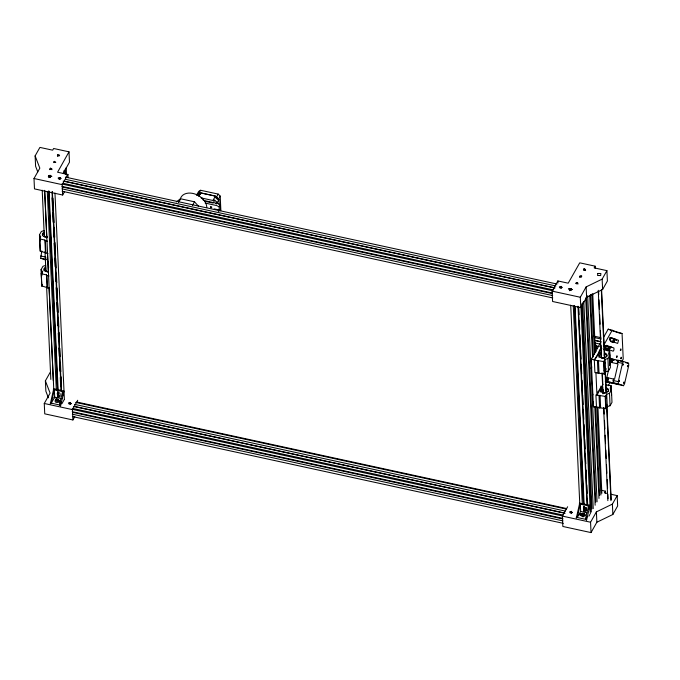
<?xml version="1.0" encoding="UTF-8"?>
<svg xmlns="http://www.w3.org/2000/svg" width="680" height="680" viewBox="0 0 680 680"><rect width="100%" height="100%" fill="white"/><g stroke="black" fill="none" stroke-linecap="round" stroke-linejoin="round"><path stroke-width="1.02" d="M595.909 348.475L595.782 347.183M596.062 348.508L595.731 347.046M595.841 348.559L595.722 347.352M595.994 348.594L595.535 347.055L594.685 347.667M595.357 352.249L595.833 350.999L595.535 352.589M604.095 362.338L603.704 363.511M604.443 369.75L604.18 370.804M58.438 399.899C56.499 398.446 54.358 401.327 57.392 401.098A1.181 0.765 -2.6 0 0 57.766 400.996C59.262 398.301 60.044 403.053 57.086 402.458C54.672 402.721 54.587 400.248 56.142 399.279M57.715 392.53L57.91 392.003M596.377 348.33L595.722 345.678M596.521 348.355L596.096 345.78L594.711 346.647M607.265 378.462L607.385 379.27M610.546 389.946L610.997 388.764L610.971 389.954M592.866 394.459C592.79 392.632 591.795 396.703 592.748 395.072M596.029 347.888L595.45 343.451A6.341 1.819 -77.7 0 0 594.906 343.349L594.694 343.442M596.666 348.611L596.606 346.001L595.825 345.21A4.769 1.369 -77.7 0 0 595.178 345.754L594.677 346.596M611.031 362.075L611.567 361.25M583.687 506.855L583.873 506.328M610.733 347.76L611.065 346.673M611.583 362.125L612 361.241L612.06 362.117M594.668 349.988L595.068 348.874M57.52 156.374L57.672 155.669L59.568 155.788M607.852 378.42L607.852 379.363L608.26 378.743M606.033 405.05C606.016 407.371 607.291 402.832 605.565 404.949M50.303 403.877L53.754 388.807L63.988 391.034L60.554 406.104M59.5 404.957L62.569 391.561L62.764 395.777M45.823 260.058L40.723 258.238L41.786 250.903M608.693 369.385L606.823 377.57L614.533 379.253L618.043 363.902L610.334 362.227L609.637 365.313M607.631 381.531L607.861 377.8L608.039 381.675L605.574 381.08M611.711 360.978L611.371 362.449L613.156 359.278L611.711 360.978L609.654 360.527M576.274 518.202L579.717 503.132L589.968 505.359L586.525 520.429M613.164 380.502L613.505 379.024L613.674 382.899L613.266 382.755L613.164 380.502L618.29 381.616L618.392 383.868L623.492 385.688L624.538 383.843L628.719 365.551L628.617 363.29L623.517 361.471L609.671 358.462M618.8 360.502L618.384 360.357L617.006 363.681L618.35 361.301M618.29 381.616L622.472 363.315L623.517 361.471M216.869 198.849L215.942 197.863M594.668 349.868L594.813 349.341M180.149 199.92L180.591 198.152A14.28 10.021 29.4 0 1 188.283 193.112A14.246 10.005 29.4 0 1 206.78 207.621M591.26 360.102L590.869 360.749L591.337 359.38M599.819 352.495L599.938 352.155M610.3 389.351L610.691 388.714L610.597 390.005M40.468 240.321L40.078 240.958L40.154 239.708M40.468 247.256L40.468 248.438M594.983 348.789L594.643 349.444L594.94 348.857A1.964 0.561 -77.7 0 1 595.119 348.339M594.864 349.223L594.66 349.444A1.853 0.527 -77.7 0 1 595.246 348.271L595.544 348.151A1.964 0.561 -77.7 0 1 595.663 348.339L595.714 348.543M594.652 349.103L594.838 348.661M594.745 349.197L595.501 348.763M609.331 355.249L609.382 353.94L608.965 355.308M615.927 340.332L616.343 339.736L616.598 340.221M609.645 362.788L609.645 361.471M594.635 348.109L595.612 347.046M594.609 347.99L594.94 347.37A3.111 0.892 -77.7 0 1 595.467 346.859M41.82 274.363L41.82 275.697M48.807 175.55L48.339 176.426L49.206 177.072L50.575 176.885L51.042 176.01L50.175 175.363L48.807 175.55L48.901 177.624M37.774 171.921L35.598 166.26L35.122 155.89L39.907 147.407L52.674 150.178L53.627 148.487L69.003 151.827L57.579 172.219L67.923 174.463L68.059 177.573M63.24 173.315L69.479 162.197L69.003 151.827M602.14 279.131L606.917 270.64L594.159 267.869L595.111 266.169L579.734 262.828L568.208 283.186L557.855 280.942L552.117 291.125L552.593 301.486L580.771 307.615L586.611 297.262L586.135 286.9L602.14 279.131L602.616 289.501L586.611 297.262M602.616 289.501L607.393 281.01L606.917 270.64M567.638 506.762L562.377 516.103L562.844 526.465L591.031 532.593L596.861 522.24L612.867 514.471L612.391 504.11L617.177 495.618L610.3 494.122M612.867 514.471L617.644 505.979L617.177 495.618M64.566 191.624L62.653 195.016L34.476 188.887L34 178.517L39.831 168.164L35.122 155.89M62.653 195.016L62.186 184.654L67.923 174.463M47.974 253.598L40.18 251.065L39.457 234.855L41.37 231.463L44.166 230.554M49.563 288.422L41.769 285.898L41.046 269.688L42.959 266.288L45.755 265.378M41.046 269.688L42.322 271.473L41.208 273.462L41.896 286.195M41.769 285.898L42.517 284.572M48.399 397.817L45.866 391.212L45.39 380.851L50.175 372.359M74.834 416.576L72.922 419.968L44.744 413.839L44.268 403.478L50.099 393.116L45.39 380.851M54.68 397.146L51.28 403.189L54.349 389.776L54.68 397.146L61.88 398.709M59.5 404.974L61.447 401.523M61.889 403.741L64.141 399.755M178.449 202.376L180.489 198.756L194.506 201.798L198.56 206.32M72.922 419.968L72.445 409.606L77.707 400.265M197.047 194.335L198.934 193.179L200.362 193.486L197.098 195.5L197.047 194.335L198.688 191.42L200.575 190.264L218.178 194.089L220.209 196.103L220.855 210.35M197.098 195.5L197.429 194.905M198.934 193.179L200.575 190.264M192.465 205.428L194.506 201.798M198.738 196.409L200.694 192.899L215.432 196.103L212.959 200.489L201.119 197.914M216.818 203.388L216.758 202.224L214.727 200.209L213.112 203.082L204.825 201.28M220.209 196.103L218.569 199.019L218.62 200.175L215.101 196.69L216.537 197.005L218.178 194.089M215.951 203.66L216.758 202.224M216.487 203.983L218.951 199.589L215.416 196.112L200.71 192.907L197.421 194.93M219.317 210.774L219.13 206.762L220.277 204.722L217.727 203.507L203.218 200.353M218.416 211.522L219.275 210.001L214.191 208.887M580.771 307.615L580.303 297.253L586.135 286.9M605.523 384.064L605.999 384.719L611.133 385.841L610.138 388.127L611.422 389.921L609.51 393.312L606.704 394.221L605.192 396.389L595.918 394.918L596.496 407.575L593.428 406.903L591.251 359.227L601.001 341.921M603.568 337.365L608.183 329.171L622.064 333.557L623.229 359.048L621.664 361.82M603.933 349.231L604.409 349.894L609.671 351.313L608.549 353.294L609.832 355.087L607.92 358.479L605.115 359.388L605.685 371.824L604.171 374L594.898 372.546L594.32 359.89L599.607 351.492L599.301 351.058L600.831 348.339L601.86 348.559M600.848 348.559L596.556 357.17L594.346 360.102L603.602 361.556L605.115 359.388M603.423 345.788L612.289 330.063M606.466 349.741L609.492 347.454L606.84 349.07M612.561 342.014L614.346 338.852M615.434 339.167L613.513 342.567L610.708 341.513M610.342 362.262L612.144 359.057L614.703 359.966M609.492 365.075L610.232 363.749L609.543 351.007M605.685 371.824L608.481 370.923L610.394 367.523L609.671 351.313M598.128 391.986L601.205 386.521L601.298 388.628M602.956 384.48L596.946 395.148L595.927 372.776M608.141 385.824L610.215 382.135M596.496 407.371L606.16 408.637L607.274 406.657L606.704 394.221M607.274 406.657L610.071 405.748L611.983 402.356L611.26 386.147M576.75 517.352L577.711 515.652M580.652 511.471L577.244 517.505L580.312 504.101L580.652 511.471L586.814 512.813M586.925 516.707L585.471 519.299L588.531 505.886L588.676 509.048M588.914 516.188L589.866 514.488M601.264 490.254L605.37 491.147L604.409 492.838L607.359 493.485M591.031 532.593L590.554 522.231L596.394 511.879L612.391 504.11M569.5 288.685L568.99 289.552L569.874 290.232L571.2 290.062L571.71 289.195L570.835 288.515L569.5 288.685L569.602 290.76M594.677 347.523L594.788 347.335A3.111 0.892 -77.7 0 1 595.323 346.825L595.74 346.902M44.489 235.076L44.676 236.538A2.354 1.538 -2.6 0 0 45.127 236.835L46.75 237.065A2.091 1.369 -2.6 0 0 47.166 236.997M46.078 269.909L46.265 271.371A2.354 1.538 -2.6 0 0 46.716 271.66L48.339 271.898M594.94 348.423L595.289 348.118A1.861 0.535 -77.7 0 1 595.493 348.194L595.561 348.271A1.853 0.527 -77.7 0 1 595.654 348.5L595.365 348.202M595.153 348.704L595.357 348.678M613.751 342.397L614.371 339.49A1.623 0.468 -77.7 0 0 614.269 339.337L609.577 337.646M579.615 277.338L580.346 276.607L581.57 276.802M584.052 514.828L584.281 513.851M199.648 194.488L199.444 194.947M60.222 396.125L58.794 396.227L57.834 395.029M43.206 234.132L44.395 233.418M44.795 268.957L45.985 268.243M607.767 391.808L605.072 392.904A2.354 1.538 -2.6 0 1 604.427 392.955C600.942 393.728 598.774 388.73 602.854 387.923M603.466 390.303L602.446 391.204L602.573 392.164A2.099 1.369 -2.6 0 0 602.922 392.504C604.605 394.273 608.677 391.323 605.531 390.209M176.35 201.9L180.489 198.756M584.035 514.837L583.491 515.091M601.528 355.649L600.984 357.332A2.099 1.369 -2.6 0 0 601.332 357.68L602.837 358.122A2.354 1.538 -2.6 0 0 603.483 358.071L606.178 356.983A3.961 2.584 -2.6 0 0 607.002 355.521L606.9 354.748A4.216 2.745 -2.6 0 0 606.237 353.821L605.404 353.286M56.151 399.279L58.242 399.44M609.739 338.844L611.49 337.764M609.365 339.515L611.991 337.9M611.549 341.734L613.317 340.663M49.785 169.651L50.966 168.954L51.986 169.694M199.648 194.497L200.26 194.446M606.144 368.577L604.766 369.129M606.203 369.809L605.548 370.132M45.925 267.01L44.736 267.725A3.961 2.584 -2.6 0 0 43.911 269.186L45.203 271.26L48.509 271.856M57.741 400.69C54.918 401.642 55.913 398.123 58.191 399.678A1.181 0.765 -2.6 0 1 58.378 399.908L57.774 400.681M44.693 232.05L43.146 232.892A3.961 2.584 -2.6 0 0 42.322 234.353C42.381 236.716 45.424 237.354 47.311 236.972M601.315 354.331L599.361 355.623L599.054 357.408M602.905 389.155L601.137 390.218L600.567 391.977M59.908 177.48L58.131 178.049L58.947 179.189L60.716 178.611L59.908 177.48L60.002 179.545M70.176 402.433L68.4 403.002L69.207 404.141L70.984 403.563L70.176 402.433L70.269 404.506M561.102 286.399L559.325 286.977L560.133 288.107L561.909 287.538L561.102 286.399L561.196 288.473M597.448 392.207L598.145 391.995M571.353 511.377L569.577 511.946L570.384 513.086L572.16 512.508L571.353 511.377L571.446 513.442M601.63 352.988C592.263 355.98 608.337 361.437 604.129 355.436M576.002 283.653L577.21 283.365L577.991 284.036M583.457 515.1L582.327 515.049M606.356 349.188L607.291 349.171M609.144 350.327L609.909 347.183L605.183 345.457M582.837 513.366L581.791 513.893L581.825 514.726M60.444 400.316L59.075 400.503L58.608 401.378L59.474 402.024L60.843 401.837M583.806 269.96L585.115 269.85L585.616 270.598M582.845 513.366L584.222 513.765M583.058 516.783C591.303 513.23 575 513.255 582.981 516.774M603.611 363.511L603.95 361.921A1.488 0.425 -77.7 0 1 604.027 361.947L604.095 362.151M54.162 162.273L55.666 162.494M213.291 199.903L214.727 200.209M205.215 203.082L216.571 205.547L219.13 206.762M65.391 177.114L557.039 284.036M48.739 175.669L51.85 176.35M59.109 177.93L61.183 178.381M65.331 179.282L555.942 285.974M560.09 286.875L562.164 287.334M568.395 288.685L572.543 289.587M64.388 181.126L554.999 287.827M63.138 181.109L554.787 288.031M63.087 183.277L553.698 289.969M61.829 183.999L552.44 290.7M34 178.517L62.186 184.654M552.117 291.125L580.303 297.253M61.94 186.371L552.551 293.063M63.01 187.179L552.585 293.649M62.05 188.87L552.662 295.57M62.16 191.242L552.772 297.942M617.958 332.664L622.064 333.557M593.555 336.056L600.814 337.637M594.966 337.688L601.188 339.039M610.649 341.275L612.68 341.708M594.677 340.263L600.899 341.615M594.873 340.536L600.066 341.666M594.38 342.865L600.601 344.216M605.557 346.281L611.635 347.599M609.093 348.126L610.24 348.373M605.812 347.846L608.846 348.5M596.173 345.89L599.284 346.57M616.403 360.578L617.44 360.808M612.722 359.83L613.76 360.051L609.501 358.538M625.54 362.627L628.617 363.29M617.346 362.202L622.472 363.315M39.457 234.855L40.732 236.649L39.737 238.935L44.88 240.049L45.347 240.712L45.917 253.147M591.251 359.227L594.32 359.89M45.347 240.712L47.404 241.162M40.621 255.986L45.747 257.1L45.849 259.352L40.723 258.238M605.472 378.828L607.52 379.27M613.266 382.755L618.392 383.868M45.228 259.275L46.265 259.505M606.849 377.545L607.027 381.454L618.987 384.65M607.606 382.236L606.033 381.675L623.492 385.688M41.327 273.76L46.47 274.881L46.937 275.536L47.507 287.98M46.937 275.536L48.994 275.986M53.32 389.572L63.572 391.799M579.292 503.897L589.543 506.124M76.832 402.033L566.627 508.546M53.89 397.519L56.967 398.191M75.667 402.416L566.542 509.133M69.394 403.24L71.468 403.69M74.579 404.362L565.19 511.062M570.375 512.193L572.45 512.644M74.672 406.436L564.247 512.907M73.423 406.411L565.071 513.332M50.261 402.951L60.511 405.178M576.232 517.267L586.483 519.503M72.326 408.349L562.938 515.049M72.105 409.309L562.717 516.001M562.377 516.103L590.554 522.231M44.268 403.478L72.445 409.606M72.216 411.68L562.827 518.373M73.287 412.479L562.861 518.95M72.335 414.179L562.946 520.88M72.437 416.551L563.321 523.345M608.183 329.171L616.981 332.316M605.379 348.993L608.167 349.988M619.837 360.731L621.545 361.335M607.002 381.446L611.286 382.976M605.226 381.25L608.634 382.466M216.537 197.005L218.569 199.019M201.832 198.024L203.549 199.784M600.899 386.087L601.213 386.537M583.806 509.354L584.528 510.416L585.947 510.612A1.173 0.825 29.4 0 0 586.194 510.442L586.27 507.416M608.642 391.323L608.54 390.804A4.216 2.745 -2.6 0 0 607.886 389.887L607.053 389.351A3.961 2.584 -2.6 0 0 606.008 389.002A3.961 2.584 -2.6 0 0 605.634 388.934M43.996 270.938L43.97 270.419A3.961 2.584 -2.6 0 1 44.778 268.982M611.133 385.841L611.558 395.165M607.92 358.479L608.481 370.923M609.51 393.312L610.071 405.748M601.596 289.374L604.733 358.079M605.353 371.815L606.373 393.014M606.951 406.7L611.192 499.715M601.358 290.343L604.443 357.986M605.072 371.73L606.033 392.87M606.662 406.615L610.954 500.684M604.001 361.369L604.571 373.804M605.591 396.202L606.16 408.637M603.602 361.556L604.171 374M605.192 396.389L605.761 408.825M603.279 390.388L603.373 392.385M598.596 291.44L598.74 294.61M598.978 299.897L599.412 309.409M599.658 314.695L600.091 324.207M600.38 330.548L600.763 339.005M601.052 345.346L601.443 353.804M602.404 374.944L602.837 384.455M603.083 389.742L603.228 392.912M603.899 407.711L604.188 414.052M604.477 420.393L604.869 428.85M605.158 435.192L605.54 443.649M605.829 449.99L606.212 458.447M606.5 464.788L606.891 473.246M607.181 479.587L607.563 488.044M607.852 494.385L608.048 498.61M602.965 390.583L603.049 392.572M598.255 290.292L601.341 357.944M602.021 372.742L602.981 393.881M603.611 407.626L607.852 500.642M599.301 351.058L599.412 353.617M595.111 266.169L595.204 268.243M605.37 491.147L605.463 493.221M598.46 360.442L599.029 372.878M600.049 395.275L600.619 407.711M597.431 360.774L598 373.209M599.02 395.607L599.59 408.043M592.731 293.573L595.433 352.758M597.899 406.666L601.851 493.34M591.727 294.21L594.481 354.458M596.887 407.303L600.89 495.04M590.418 294.508L593.266 356.873M595.535 406.546L599.582 495.337M589.721 295.486L592.569 357.85M594.788 406.47L598.986 498.431M587.656 295.724L597.065 501.84M596.394 511.879L596.861 522.24M586.398 297.075L595.748 502.137M584.324 268.422L584.417 270.538M585.701 298.052L595.153 505.223M583.78 301.461L593.232 508.631M582.522 302.812L591.923 508.929M581.825 303.79L591.328 512.014M580.915 306.544L590.367 513.715M578.68 307.292L579.02 314.687M579.309 321.028L579.692 329.486M579.938 334.773L580.371 344.284M580.61 349.571L581.043 359.082M581.281 364.37L581.723 373.881M582.012 380.222L582.446 389.733M582.683 395.021L583.117 404.532M583.355 409.819L583.797 419.33M584.035 424.618L584.468 434.129M584.707 439.416L585.14 448.927M585.387 454.214L585.82 463.726M586.109 470.067L586.491 478.524M586.781 484.865L587.171 493.323M587.409 498.61L587.698 504.951M578.399 307.046L587.469 505.758M578 306.204L587.061 504.917M575.093 306.51L584.12 504.169M584.213 506.285L584.409 510.51M574.617 305.839L583.678 504.56M583.78 506.668L583.924 509.838M574.421 305.422L583.491 504.144M583.585 506.252L583.822 511.538M573.274 305.923L582.343 504.637M570.835 288.515L570.928 290.589M570.707 305.226L579.879 506.243M557.855 280.942L557.957 283.016M220.277 204.722L220.558 210.732M218.951 199.589L219.173 204.569M66.207 167.552L66.538 174.947M65.246 169.244L65.492 174.531M63.988 170.603L64.133 173.774M54.969 193.069L64.379 399.322M52.93 198.186L53.363 207.697M53.609 212.984L54.043 222.496M54.281 227.783L54.715 237.294M54.961 242.573L55.437 253.147M55.684 258.434L56.117 267.945M56.355 273.232L56.788 282.744M57.035 288.031L57.468 297.543M57.706 302.829L58.14 312.341M58.386 317.628L58.82 327.139M59.058 332.426L59.491 341.938M59.78 348.279L60.163 356.736M60.46 363.077L60.843 371.535M61.081 376.813L61.515 386.333M52.368 191.59L61.48 391.365M52.011 191.811L61.081 390.532M52.062 197.871L52.496 207.392M52.734 212.67L53.167 222.181M53.456 228.531L53.847 236.98M54.136 243.329L54.519 251.778M54.808 258.12L55.191 266.577M55.488 272.918L55.87 281.375M56.159 287.716L56.593 297.236M56.831 302.515L57.265 312.035M57.562 318.376L57.893 325.771M58.233 333.175L58.573 340.57M58.905 347.973L59.296 356.422M59.585 362.763L59.967 371.221M60.256 377.561L60.647 386.019M50.175 175.363L50.269 177.429M49.062 191.063L58.123 389.776M58.225 391.892L58.421 396.117M48.611 191.445L57.681 390.167M57.774 392.275L57.97 396.508M48.441 191.037L57.511 389.75M57.604 391.867L57.8 396.091M47.277 191.539L56.347 390.252M48.356 261.74L48.637 267.844M44.718 190.978L53.779 389.7M44.617 190.34L46.784 237.906M47.507 253.759L48.382 272.782M49.053 287.58L53.295 380.596M44.88 240.049L45.441 252.484M46.47 274.881L47.03 287.317M42.203 190.23L44.319 236.733M44.999 251.532L45.908 271.618M46.589 286.416L50.83 379.431M42.322 271.473L42.407 273.334M39.737 238.935L40.307 251.371M604.044 354.101A3.961 2.584 -2.6 0 1 605.421 354.51L606.296 355.053A4.216 2.745 -2.6 0 1 606.951 355.98M604.409 353.005A3.961 2.584 -2.6 0 1 605.455 353.345M605.574 387.702A3.961 2.584 -2.6 0 1 606.951 388.101L607.827 388.654A4.216 2.745 -2.6 0 1 608.49 389.572L608.583 390.346A3.961 2.584 -2.6 0 1 607.775 391.782M595.74 345.721A4.488 1.283 -77.7 0 0 595.306 346.026L595.009 346.418A4.233 1.207 -77.7 0 0 594.711 346.953M42.381 235.595A3.961 2.584 -2.6 0 1 43.188 234.158M591.685 366.962L591.217 368.212L591.685 366.962M593.215 401.778L592.79 403.027L593.215 401.778M619.021 381.412C619.735 382.602 619.59 378.394 619.021 381.412M622.803 364.863C623.526 366.07 623.322 361.853 622.803 364.863M623.628 383.061C624.342 384.276 624.181 380.01 623.628 383.061M616.522 357.094C617.525 358.624 617.177 353.183 616.522 357.094M620.356 350.302C621.358 351.806 621.035 346.273 620.356 350.302M620.729 358.606C621.707 360.171 621.452 354.62 620.729 358.606M609.952 339.906L610.156 340.748L617.644 343.417L618.494 340.467A1.623 0.468 -77.7 0 0 618.375 340.229L610.844 337.535L609.952 339.906M210.443 206.983C211.624 209.499 212.653 205.572 210.46 206.924M604.698 370.753C605.353 372.087 605.353 367.65 604.707 370.685M604.358 363.281C605.115 364.412 604.877 360.221 604.358 363.281M605.548 347.709L605.761 348.559L613.198 351.212L613.972 349.928L613.929 348.007L606.492 345.355L605.676 346.8A1.632 0.468 -77.7 0 0 605.591 347.267L605.548 347.709M605.625 398.038C606.534 399.322 606.883 394.876 605.634 397.97M606.288 405.586C606.985 406.819 606.9 402.492 606.296 405.518M627.41 366.512C628.108 367.744 627.98 363.494 627.41 366.512M584.4 514.225L583.61 515.363L581.927 515.117A1.181 0.773 -2.6 0 1 581.74 514.879L582.352 513.799A1.181 0.773 -2.6 0 1 582.726 513.689L584.4 514.25M585.965 510.654L585.769 511.19A1.173 0.825 29.4 0 1 585.523 511.36L583.491 510.519L583.457 507.067A1.488 1.045 29.4 0 1 583.703 506.897L585.675 507.637L585.965 510.654M57.298 393.176C57.715 403.971 63.418 390.074 57.298 393.176M597.771 273.471L597.584 275.502L600.678 275.545L600.873 273.513L597.771 273.471M581.697 276.063L581.383 276.904L580.065 276.981L579.623 276.216L580.635 275.655L581.697 276.063M583.763 269.059L583.432 269.756L584.154 270.257L585.582 269.382L583.763 269.059M579.76 513.655L579.241 514.522L580.125 515.202L581.451 515.032L581.969 514.165L581.086 513.494L579.76 513.655M57.851 154.691L57.409 155.363L58.089 155.932L59.602 155.133L57.851 154.691M50.413 168.198L49.742 168.802L50.158 169.43L51.927 168.895L50.413 168.198M54.349 161.373L53.592 161.933L53.916 162.588L55.743 162.163L54.349 161.373M576.912 282.455L575.756 283.161L576.793 283.883L577.949 283.177L576.912 282.455"/></g></svg>
